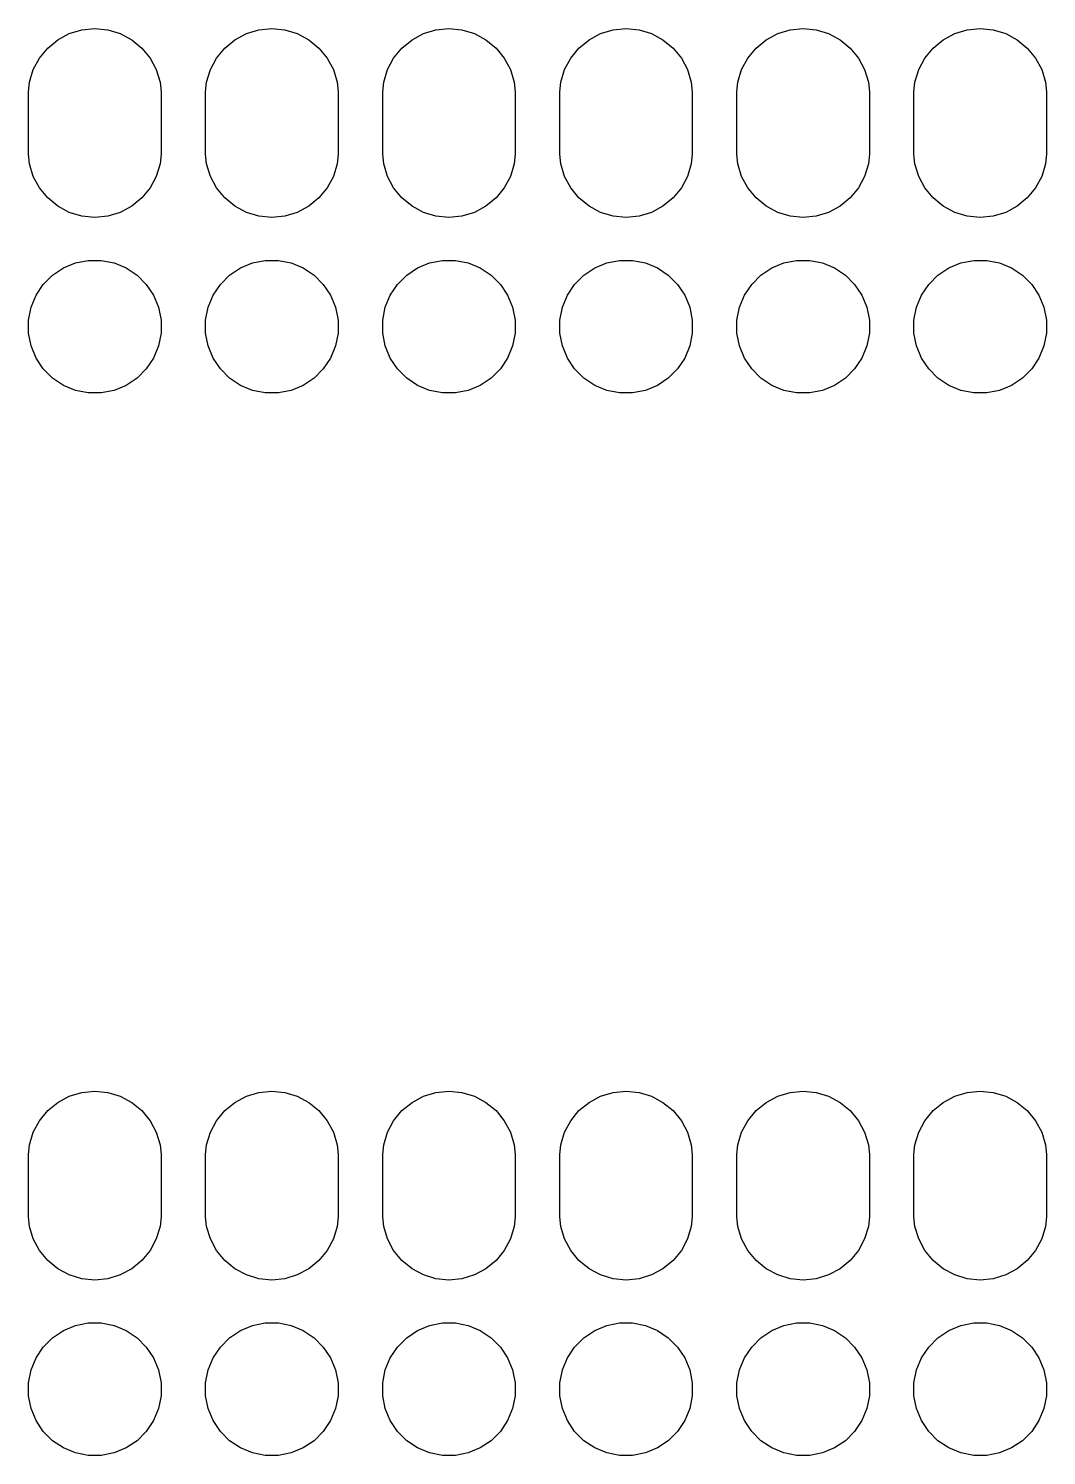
# Model space of a CAD drawing. Extents: x 102.6 to 162.9, y -89.6 to -63.8.
# Drawn here: x 117.8 to 132.4, y -89.6 to -69.13 of the extents above; entities that cross this region are included whole.
import ezdxf

# ---------------------------------------------------------------- set-up
doc = ezdxf.new("R2010")
doc.units = 0
doc.layers.add('BLACK', color=7, linetype='CONTINUOUS')

msp = doc.modelspace()

# ---------------------------------------------------------------- linework, layer by layer
at = {"layer": 'BLACK', "linetype": 'CONTINUOUS'}
for p, q in [((118.38, -69.2031), (118.559, -69.1487)), ((118.559, -69.1487), (118.745, -69.1304)), ((118.745, -69.1304), (118.931, -69.1487)), ((118.931, -69.1487), (119.11, -69.2031)), ((120.92, -69.2031), (121.099, -69.1487)), ((121.099, -69.1487), (121.285, -69.1304)), ((121.285, -69.1304), (121.471, -69.1487)), ((121.471, -69.1487), (121.65, -69.2031)), ((123.46, -69.2031), (123.639, -69.1487)), ((123.639, -69.1487), (123.825, -69.1304)), ((123.825, -69.1304), (124.011, -69.1487)), ((124.011, -69.1487), (124.19, -69.2031)), ((126, -69.2031), (126.179, -69.1487)), ((126.179, -69.1487), (126.365, -69.1304)), ((126.365, -69.1304), (126.551, -69.1487)), ((126.551, -69.1487), (126.73, -69.2031)), ((128.54, -69.2031), (128.719, -69.1487)), ((128.719, -69.1487), (128.905, -69.1304)), ((128.905, -69.1304), (129.091, -69.1487)), ((129.091, -69.1487), (129.27, -69.2031)), ((131.08, -69.2031), (131.259, -69.1487)), ((131.259, -69.1487), (131.445, -69.1304)), ((131.445, -69.1304), (131.631, -69.1487)), ((131.631, -69.1487), (131.81, -69.2031)), ((118.07, -69.41), (118.215, -69.2913)), ((118.215, -69.2913), (118.38, -69.2031)), ((119.11, -69.2031), (119.275, -69.2913)), ((119.275, -69.2913), (119.42, -69.41)), ((120.61, -69.41), (120.755, -69.2913)), ((120.755, -69.2913), (120.92, -69.2031)), ((121.65, -69.2031), (121.815, -69.2913)), ((121.815, -69.2913), (121.96, -69.41)), ((123.15, -69.41), (123.295, -69.2913)), ((123.295, -69.2913), (123.46, -69.2031)), ((124.19, -69.2031), (124.355, -69.2913)), ((124.355, -69.2913), (124.5, -69.41)), ((125.69, -69.41), (125.835, -69.2913)), ((125.835, -69.2913), (126, -69.2031)), ((126.73, -69.2031), (126.895, -69.2913)), ((126.895, -69.2913), (127.04, -69.41)), ((128.23, -69.41), (128.375, -69.2913)), ((128.375, -69.2913), (128.54, -69.2031)), ((129.27, -69.2031), (129.435, -69.2913)), ((129.435, -69.2913), (129.58, -69.41)), ((130.77, -69.41), (130.915, -69.2913)), ((130.915, -69.2913), (131.08, -69.2031)), ((131.81, -69.2031), (131.975, -69.2913)), ((131.975, -69.2913), (132.12, -69.41)), ((117.863, -69.7197), (117.951, -69.5547)), ((117.951, -69.5547), (118.07, -69.41)), ((119.42, -69.41), (119.539, -69.5547)), ((119.539, -69.5547), (119.627, -69.7197)), ((120.403, -69.7197), (120.491, -69.5547)), ((120.491, -69.5547), (120.61, -69.41)), ((121.96, -69.41), (122.079, -69.5547)), ((122.079, -69.5547), (122.167, -69.7197)), ((122.943, -69.7197), (123.031, -69.5547)), ((123.031, -69.5547), (123.15, -69.41)), ((124.5, -69.41), (124.619, -69.5547)), ((124.619, -69.5547), (124.707, -69.7197)), ((125.483, -69.7197), (125.571, -69.5547)), ((125.571, -69.5547), (125.69, -69.41)), ((127.04, -69.41), (127.159, -69.5547)), ((127.159, -69.5547), (127.247, -69.7197)), ((128.023, -69.7197), (128.111, -69.5547)), ((128.111, -69.5547), (128.23, -69.41)), ((129.58, -69.41), (129.699, -69.5547)), ((129.699, -69.5547), (129.787, -69.7197)), ((130.563, -69.7197), (130.651, -69.5547)), ((130.651, -69.5547), (130.77, -69.41)), ((132.12, -69.41), (132.239, -69.5547)), ((132.239, -69.5547), (132.327, -69.7197)), ((117.809, -69.8988), (117.863, -69.7197)), ((119.627, -69.7197), (119.681, -69.8988)), ((120.349, -69.8988), (120.403, -69.7197)), ((122.167, -69.7197), (122.221, -69.8988)), ((122.889, -69.8988), (122.943, -69.7197)), ((124.707, -69.7197), (124.761, -69.8988)), ((125.429, -69.8988), (125.483, -69.7197)), ((127.247, -69.7197), (127.301, -69.8988)), ((127.969, -69.8988), (128.023, -69.7197)), ((129.787, -69.7197), (129.841, -69.8988)), ((130.509, -69.8988), (130.563, -69.7197)), ((132.327, -69.7197), (132.381, -69.8988)), ((117.795, -70.0383), (117.809, -69.8988)), ((119.681, -69.8988), (119.695, -70.0383)), ((120.335, -70.0383), (120.349, -69.8988)), ((122.221, -69.8988), (122.235, -70.0383)), ((122.875, -70.0383), (122.889, -69.8988)), ((124.761, -69.8988), (124.775, -70.0383)), ((125.415, -70.0383), (125.429, -69.8988)), ((127.301, -69.8988), (127.315, -70.0383)), ((127.955, -70.0383), (127.969, -69.8988)), ((129.841, -69.8988), (129.855, -70.0383)), ((130.495, -70.0383), (130.509, -69.8988)), ((132.381, -69.8988), (132.395, -70.0383)), ((117.795, -70.9317), (117.795, -70.0383)), ((119.695, -70.0383), (119.695, -70.9317)), ((120.335, -70.9317), (120.335, -70.0383)), ((122.235, -70.0383), (122.235, -70.9317)), ((122.875, -70.9317), (122.875, -70.0383)), ((124.775, -70.0383), (124.775, -70.9317)), ((125.415, -70.9317), (125.415, -70.0383)), ((127.315, -70.0383), (127.315, -70.9317)), ((127.955, -70.9317), (127.955, -70.0383)), ((129.855, -70.0383), (129.855, -70.9317)), ((130.495, -70.9317), (130.495, -70.0383)), ((132.395, -70.0383), (132.395, -70.9317)), ((117.809, -71.0712), (117.795, -70.9317)), ((119.695, -70.9317), (119.681, -71.0712)), ((120.349, -71.0712), (120.335, -70.9317)), ((122.235, -70.9317), (122.221, -71.0712)), ((122.889, -71.0712), (122.875, -70.9317)), ((124.775, -70.9317), (124.761, -71.0712)), ((125.429, -71.0712), (125.415, -70.9317)), ((127.315, -70.9317), (127.301, -71.0712)), ((127.969, -71.0712), (127.955, -70.9317)), ((129.855, -70.9317), (129.841, -71.0712)), ((130.509, -71.0712), (130.495, -70.9317)), ((132.395, -70.9317), (132.381, -71.0712)), ((117.863, -71.2503), (117.809, -71.0712)), ((119.681, -71.0712), (119.627, -71.2503)), ((120.403, -71.2503), (120.349, -71.0712)), ((122.221, -71.0712), (122.167, -71.2503)), ((122.943, -71.2503), (122.889, -71.0712)), ((124.761, -71.0712), (124.707, -71.2503)), ((125.483, -71.2503), (125.429, -71.0712)), ((127.301, -71.0712), (127.247, -71.2503)), ((128.023, -71.2503), (127.969, -71.0712)), ((129.841, -71.0712), (129.787, -71.2503)), ((130.563, -71.2503), (130.509, -71.0712)), ((132.381, -71.0712), (132.327, -71.2503)), ((117.951, -71.4153), (117.863, -71.2503)), ((118.07, -71.56), (117.951, -71.4153)), ((119.539, -71.4153), (119.42, -71.56)), ((119.627, -71.2503), (119.539, -71.4153)), ((120.491, -71.4153), (120.403, -71.2503)), ((120.61, -71.56), (120.491, -71.4153)), ((122.079, -71.4153), (121.96, -71.56)), ((122.167, -71.2503), (122.079, -71.4153)), ((123.031, -71.4153), (122.943, -71.2503)), ((123.15, -71.56), (123.031, -71.4153)), ((124.619, -71.4153), (124.5, -71.56)), ((124.707, -71.2503), (124.619, -71.4153)), ((125.571, -71.4153), (125.483, -71.2503)), ((125.69, -71.56), (125.571, -71.4153)), ((127.159, -71.4153), (127.04, -71.56)), ((127.247, -71.2503), (127.159, -71.4153)), ((128.111, -71.4153), (128.023, -71.2503)), ((128.23, -71.56), (128.111, -71.4153)), ((129.699, -71.4153), (129.58, -71.56)), ((129.787, -71.2503), (129.699, -71.4153)), ((130.651, -71.4153), (130.563, -71.2503)), ((130.77, -71.56), (130.651, -71.4153)), ((132.239, -71.4153), (132.12, -71.56)), ((132.327, -71.2503), (132.239, -71.4153)), ((118.215, -71.6787), (118.07, -71.56)), ((119.42, -71.56), (119.275, -71.6787)), ((120.755, -71.6787), (120.61, -71.56)), ((121.96, -71.56), (121.815, -71.6787)), ((123.295, -71.6787), (123.15, -71.56)), ((124.5, -71.56), (124.355, -71.6787)), ((125.835, -71.6787), (125.69, -71.56)), ((127.04, -71.56), (126.895, -71.6787)), ((128.375, -71.6787), (128.23, -71.56)), ((129.58, -71.56), (129.435, -71.6787)), ((130.915, -71.6787), (130.77, -71.56)), ((132.12, -71.56), (131.975, -71.6787)), ((118.38, -71.7669), (118.215, -71.6787)), ((118.559, -71.8213), (118.38, -71.7669)), ((118.745, -71.8396), (118.559, -71.8213)), ((118.931, -71.8213), (118.745, -71.8396)), ((119.11, -71.7669), (118.931, -71.8213)), ((119.275, -71.6787), (119.11, -71.7669)), ((120.92, -71.7669), (120.755, -71.6787)), ((121.099, -71.8213), (120.92, -71.7669)), ((121.285, -71.8396), (121.099, -71.8213)), ((121.471, -71.8213), (121.285, -71.8396)), ((121.65, -71.7669), (121.471, -71.8213)), ((121.815, -71.6787), (121.65, -71.7669)), ((123.46, -71.7669), (123.295, -71.6787)), ((123.639, -71.8213), (123.46, -71.7669)), ((123.825, -71.8396), (123.639, -71.8213)), ((124.011, -71.8213), (123.825, -71.8396)), ((124.19, -71.7669), (124.011, -71.8213)), ((124.355, -71.6787), (124.19, -71.7669)), ((126, -71.7669), (125.835, -71.6787)), ((126.179, -71.8213), (126, -71.7669)), ((126.365, -71.8396), (126.179, -71.8213)), ((126.551, -71.8213), (126.365, -71.8396)), ((126.73, -71.7669), (126.551, -71.8213)), ((126.895, -71.6787), (126.73, -71.7669)), ((128.54, -71.7669), (128.375, -71.6787)), ((128.719, -71.8213), (128.54, -71.7669)), ((128.905, -71.8396), (128.719, -71.8213)), ((129.091, -71.8213), (128.905, -71.8396)), ((129.27, -71.7669), (129.091, -71.8213)), ((129.435, -71.6787), (129.27, -71.7669)), ((131.08, -71.7669), (130.915, -71.6787)), ((131.259, -71.8213), (131.08, -71.7669)), ((131.445, -71.8396), (131.259, -71.8213)), ((131.631, -71.8213), (131.445, -71.8396)), ((131.81, -71.7669), (131.631, -71.8213)), ((131.975, -71.6787), (131.81, -71.7669)), ((118.139, -72.6681), (118.295, -72.5641)), ((118.295, -72.5641), (118.468, -72.4925)), ((118.468, -72.4925), (118.651, -72.456)), ((118.651, -72.456), (118.839, -72.456)), ((118.839, -72.456), (119.022, -72.4925)), ((119.022, -72.4925), (119.195, -72.5641)), ((119.195, -72.5641), (119.351, -72.6681)), ((120.679, -72.6681), (120.835, -72.5641)), ((120.835, -72.5641), (121.008, -72.4925)), ((121.008, -72.4925), (121.191, -72.456)), ((121.191, -72.456), (121.379, -72.456)), ((121.379, -72.456), (121.562, -72.4925)), ((121.562, -72.4925), (121.735, -72.5641)), ((121.735, -72.5641), (121.891, -72.6681)), ((123.219, -72.6681), (123.375, -72.5641)), ((123.375, -72.5641), (123.548, -72.4925)), ((123.548, -72.4925), (123.731, -72.456)), ((123.731, -72.456), (123.919, -72.456)), ((123.919, -72.456), (124.102, -72.4925)), ((124.102, -72.4925), (124.275, -72.5641)), ((124.275, -72.5641), (124.431, -72.6681)), ((125.759, -72.6681), (125.915, -72.5641)), ((125.915, -72.5641), (126.088, -72.4925)), ((126.088, -72.4925), (126.271, -72.456)), ((126.271, -72.456), (126.459, -72.456)), ((126.459, -72.456), (126.642, -72.4925)), ((126.642, -72.4925), (126.815, -72.5641)), ((126.815, -72.5641), (126.971, -72.6681)), ((128.299, -72.6681), (128.455, -72.5641)), ((128.455, -72.5641), (128.628, -72.4925)), ((128.628, -72.4925), (128.811, -72.456)), ((128.811, -72.456), (128.999, -72.456)), ((128.999, -72.456), (129.182, -72.4925)), ((129.182, -72.4925), (129.355, -72.5641)), ((129.355, -72.5641), (129.511, -72.6681)), ((130.839, -72.6681), (130.995, -72.5641)), ((130.995, -72.5641), (131.168, -72.4925)), ((131.168, -72.4925), (131.351, -72.456)), ((131.351, -72.456), (131.539, -72.456)), ((131.539, -72.456), (131.722, -72.4925)), ((131.722, -72.4925), (131.895, -72.5641)), ((131.895, -72.5641), (132.051, -72.6681)), ((117.903, -72.956), (118.007, -72.8004)), ((118.007, -72.8004), (118.139, -72.6681)), ((119.351, -72.6681), (119.483, -72.8004)), ((119.483, -72.8004), (119.587, -72.956)), ((120.443, -72.956), (120.547, -72.8004)), ((120.547, -72.8004), (120.679, -72.6681)), ((121.891, -72.6681), (122.023, -72.8004)), ((122.023, -72.8004), (122.127, -72.956)), ((122.983, -72.956), (123.087, -72.8004)), ((123.087, -72.8004), (123.219, -72.6681)), ((124.431, -72.6681), (124.563, -72.8004)), ((124.563, -72.8004), (124.667, -72.956)), ((125.523, -72.956), (125.627, -72.8004)), ((125.627, -72.8004), (125.759, -72.6681)), ((126.971, -72.6681), (127.103, -72.8004)), ((127.103, -72.8004), (127.207, -72.956)), ((128.063, -72.956), (128.167, -72.8004)), ((128.167, -72.8004), (128.299, -72.6681)), ((129.511, -72.6681), (129.643, -72.8004)), ((129.643, -72.8004), (129.747, -72.956)), ((130.603, -72.956), (130.707, -72.8004)), ((130.707, -72.8004), (130.839, -72.6681)), ((132.051, -72.6681), (132.183, -72.8004)), ((132.183, -72.8004), (132.287, -72.956)), ((117.832, -73.1289), (117.903, -72.956)), ((119.587, -72.956), (119.658, -73.1289)), ((120.372, -73.1289), (120.443, -72.956)), ((122.127, -72.956), (122.198, -73.1289)), ((122.912, -73.1289), (122.983, -72.956)), ((124.667, -72.956), (124.738, -73.1289)), ((125.452, -73.1289), (125.523, -72.956)), ((127.207, -72.956), (127.278, -73.1289)), ((127.992, -73.1289), (128.063, -72.956)), ((129.747, -72.956), (129.818, -73.1289)), ((130.532, -73.1289), (130.603, -72.956)), ((132.287, -72.956), (132.358, -73.1289)), ((117.795, -73.3124), (117.832, -73.1289)), ((119.658, -73.1289), (119.695, -73.3124)), ((120.335, -73.3124), (120.372, -73.1289)), ((122.198, -73.1289), (122.235, -73.3124)), ((122.875, -73.3124), (122.912, -73.1289)), ((124.738, -73.1289), (124.775, -73.3124)), ((125.415, -73.3124), (125.452, -73.1289)), ((127.278, -73.1289), (127.315, -73.3124)), ((127.955, -73.3124), (127.992, -73.1289)), ((129.818, -73.1289), (129.855, -73.3124)), ((130.495, -73.3124), (130.532, -73.1289)), ((132.358, -73.1289), (132.395, -73.3124)), ((117.795, -73.4996), (117.795, -73.3124)), ((119.695, -73.3124), (119.695, -73.4996)), ((120.335, -73.4996), (120.335, -73.3124)), ((122.235, -73.3124), (122.235, -73.4996)), ((122.875, -73.4996), (122.875, -73.3124)), ((124.775, -73.3124), (124.775, -73.4996)), ((125.415, -73.4996), (125.415, -73.3124)), ((127.315, -73.3124), (127.315, -73.4996)), ((127.955, -73.4996), (127.955, -73.3124)), ((129.855, -73.3124), (129.855, -73.4996)), ((130.495, -73.4996), (130.495, -73.3124)), ((132.395, -73.3124), (132.395, -73.4996)), ((117.832, -73.6831), (117.795, -73.4996)), ((119.695, -73.4996), (119.658, -73.6831)), ((120.372, -73.6831), (120.335, -73.4996)), ((122.235, -73.4996), (122.198, -73.6831)), ((122.912, -73.6831), (122.875, -73.4996)), ((124.775, -73.4996), (124.738, -73.6831)), ((125.452, -73.6831), (125.415, -73.4996)), ((127.315, -73.4996), (127.278, -73.6831)), ((127.992, -73.6831), (127.955, -73.4996)), ((129.855, -73.4996), (129.818, -73.6831)), ((130.532, -73.6831), (130.495, -73.4996)), ((132.395, -73.4996), (132.358, -73.6831)), ((117.903, -73.856), (117.832, -73.6831)), ((118.007, -74.0116), (117.903, -73.856)), ((119.587, -73.856), (119.483, -74.0116)), ((119.658, -73.6831), (119.587, -73.856)), ((120.443, -73.856), (120.372, -73.6831)), ((120.547, -74.0116), (120.443, -73.856)), ((122.127, -73.856), (122.023, -74.0116)), ((122.198, -73.6831), (122.127, -73.856)), ((122.983, -73.856), (122.912, -73.6831)), ((123.087, -74.0116), (122.983, -73.856)), ((124.667, -73.856), (124.563, -74.0116)), ((124.738, -73.6831), (124.667, -73.856)), ((125.523, -73.856), (125.452, -73.6831)), ((125.627, -74.0116), (125.523, -73.856)), ((127.207, -73.856), (127.103, -74.0116)), ((127.278, -73.6831), (127.207, -73.856)), ((128.063, -73.856), (127.992, -73.6831)), ((128.167, -74.0116), (128.063, -73.856)), ((129.747, -73.856), (129.643, -74.0116)), ((129.818, -73.6831), (129.747, -73.856)), ((130.603, -73.856), (130.532, -73.6831)), ((130.707, -74.0116), (130.603, -73.856)), ((132.287, -73.856), (132.183, -74.0116)), ((132.358, -73.6831), (132.287, -73.856)), ((118.139, -74.1439), (118.007, -74.0116)), ((119.483, -74.0116), (119.351, -74.1439)), ((120.679, -74.1439), (120.547, -74.0116)), ((122.023, -74.0116), (121.891, -74.1439)), ((123.219, -74.1439), (123.087, -74.0116)), ((124.563, -74.0116), (124.431, -74.1439)), ((125.759, -74.1439), (125.627, -74.0116)), ((127.103, -74.0116), (126.971, -74.1439)), ((128.299, -74.1439), (128.167, -74.0116)), ((129.643, -74.0116), (129.511, -74.1439)), ((130.839, -74.1439), (130.707, -74.0116)), ((132.183, -74.0116), (132.051, -74.1439)), ((118.295, -74.2479), (118.139, -74.1439)), ((118.468, -74.3195), (118.295, -74.2479)), ((119.195, -74.2479), (119.022, -74.3195)), ((119.351, -74.1439), (119.195, -74.2479)), ((120.835, -74.2479), (120.679, -74.1439)), ((121.008, -74.3195), (120.835, -74.2479)), ((121.735, -74.2479), (121.562, -74.3195)), ((121.891, -74.1439), (121.735, -74.2479)), ((123.375, -74.2479), (123.219, -74.1439)), ((123.548, -74.3195), (123.375, -74.2479)), ((124.275, -74.2479), (124.102, -74.3195)), ((124.431, -74.1439), (124.275, -74.2479)), ((125.915, -74.2479), (125.759, -74.1439)), ((126.088, -74.3195), (125.915, -74.2479)), ((126.815, -74.2479), (126.642, -74.3195)), ((126.971, -74.1439), (126.815, -74.2479)), ((128.455, -74.2479), (128.299, -74.1439)), ((128.628, -74.3195), (128.455, -74.2479)), ((129.355, -74.2479), (129.182, -74.3195)), ((129.511, -74.1439), (129.355, -74.2479)), ((130.995, -74.2479), (130.839, -74.1439)), ((131.168, -74.3195), (130.995, -74.2479)), ((131.895, -74.2479), (131.722, -74.3195)), ((132.051, -74.1439), (131.895, -74.2479)), ((118.651, -74.356), (118.468, -74.3195)), ((118.839, -74.356), (118.651, -74.356)), ((119.022, -74.3195), (118.839, -74.356)), ((121.191, -74.356), (121.008, -74.3195)), ((121.379, -74.356), (121.191, -74.356)), ((121.562, -74.3195), (121.379, -74.356)), ((123.731, -74.356), (123.548, -74.3195)), ((123.919, -74.356), (123.731, -74.356)), ((124.102, -74.3195), (123.919, -74.356)), ((126.271, -74.356), (126.088, -74.3195)), ((126.459, -74.356), (126.271, -74.356)), ((126.642, -74.3195), (126.459, -74.356)), ((128.811, -74.356), (128.628, -74.3195)), ((128.999, -74.356), (128.811, -74.356)), ((129.182, -74.3195), (128.999, -74.356)), ((131.351, -74.356), (131.168, -74.3195)), ((131.539, -74.356), (131.351, -74.356)), ((131.722, -74.3195), (131.539, -74.356)), ((118.215, -84.5313), (118.38, -84.4431)), ((118.38, -84.4431), (118.559, -84.3887)), ((118.559, -84.3887), (118.745, -84.3704)), ((118.745, -84.3704), (118.931, -84.3887)), ((118.931, -84.3887), (119.11, -84.4431)), ((119.11, -84.4431), (119.275, -84.5313)), ((120.755, -84.5313), (120.92, -84.4431)), ((120.92, -84.4431), (121.099, -84.3887)), ((121.099, -84.3887), (121.285, -84.3704)), ((121.285, -84.3704), (121.471, -84.3887)), ((121.471, -84.3887), (121.65, -84.4431)), ((121.65, -84.4431), (121.815, -84.5313)), ((123.295, -84.5313), (123.46, -84.4431)), ((123.46, -84.4431), (123.639, -84.3887)), ((123.639, -84.3887), (123.825, -84.3704)), ((123.825, -84.3704), (124.011, -84.3887)), ((124.011, -84.3887), (124.19, -84.4431)), ((124.19, -84.4431), (124.355, -84.5313)), ((125.835, -84.5313), (126, -84.4431)), ((126, -84.4431), (126.179, -84.3887)), ((126.179, -84.3887), (126.365, -84.3704)), ((126.365, -84.3704), (126.551, -84.3887)), ((126.551, -84.3887), (126.73, -84.4431)), ((126.73, -84.4431), (126.895, -84.5313)), ((128.375, -84.5313), (128.54, -84.4431)), ((128.54, -84.4431), (128.719, -84.3887)), ((128.719, -84.3887), (128.905, -84.3704)), ((128.905, -84.3704), (129.091, -84.3887)), ((129.091, -84.3887), (129.27, -84.4431)), ((129.27, -84.4431), (129.435, -84.5313)), ((130.915, -84.5313), (131.08, -84.4431)), ((131.08, -84.4431), (131.259, -84.3887)), ((131.259, -84.3887), (131.445, -84.3704)), ((131.445, -84.3704), (131.631, -84.3887)), ((131.631, -84.3887), (131.81, -84.4431)), ((131.81, -84.4431), (131.975, -84.5313)), ((117.951, -84.7947), (118.07, -84.65)), ((118.07, -84.65), (118.215, -84.5313)), ((119.275, -84.5313), (119.42, -84.65)), ((119.42, -84.65), (119.539, -84.7947)), ((120.491, -84.7947), (120.61, -84.65)), ((120.61, -84.65), (120.755, -84.5313)), ((121.815, -84.5313), (121.96, -84.65)), ((121.96, -84.65), (122.079, -84.7947)), ((123.031, -84.7947), (123.15, -84.65)), ((123.15, -84.65), (123.295, -84.5313)), ((124.355, -84.5313), (124.5, -84.65)), ((124.5, -84.65), (124.619, -84.7947)), ((125.571, -84.7947), (125.69, -84.65)), ((125.69, -84.65), (125.835, -84.5313)), ((126.895, -84.5313), (127.04, -84.65)), ((127.04, -84.65), (127.159, -84.7947)), ((128.111, -84.7947), (128.23, -84.65)), ((128.23, -84.65), (128.375, -84.5313)), ((129.435, -84.5313), (129.58, -84.65)), ((129.58, -84.65), (129.699, -84.7947)), ((130.651, -84.7947), (130.77, -84.65)), ((130.77, -84.65), (130.915, -84.5313)), ((131.975, -84.5313), (132.12, -84.65)), ((132.12, -84.65), (132.239, -84.7947)), ((117.863, -84.9597), (117.951, -84.7947)), ((119.539, -84.7947), (119.627, -84.9597)), ((120.403, -84.9597), (120.491, -84.7947)), ((122.079, -84.7947), (122.167, -84.9597)), ((122.943, -84.9597), (123.031, -84.7947)), ((124.619, -84.7947), (124.707, -84.9597)), ((125.483, -84.9597), (125.571, -84.7947)), ((127.159, -84.7947), (127.247, -84.9597)), ((128.023, -84.9597), (128.111, -84.7947)), ((129.699, -84.7947), (129.787, -84.9597)), ((130.563, -84.9597), (130.651, -84.7947)), ((132.239, -84.7947), (132.327, -84.9597)), ((117.809, -85.1388), (117.863, -84.9597)), ((119.627, -84.9597), (119.681, -85.1388)), ((120.349, -85.1388), (120.403, -84.9597)), ((122.167, -84.9597), (122.221, -85.1388)), ((122.889, -85.1388), (122.943, -84.9597)), ((124.707, -84.9597), (124.761, -85.1388)), ((125.429, -85.1388), (125.483, -84.9597)), ((127.247, -84.9597), (127.301, -85.1388)), ((127.969, -85.1388), (128.023, -84.9597)), ((129.787, -84.9597), (129.841, -85.1388)), ((130.509, -85.1388), (130.563, -84.9597)), ((132.327, -84.9597), (132.381, -85.1388)), ((117.795, -85.2783), (117.809, -85.1388)), ((117.795, -86.1717), (117.795, -85.2783)), ((119.681, -85.1388), (119.695, -85.2783)), ((119.695, -85.2783), (119.695, -86.1717)), ((120.335, -85.2783), (120.349, -85.1388)), ((120.335, -86.1717), (120.335, -85.2783)), ((122.221, -85.1388), (122.235, -85.2783)), ((122.235, -85.2783), (122.235, -86.1717)), ((122.875, -85.2783), (122.889, -85.1388)), ((122.875, -86.1717), (122.875, -85.2783)), ((124.761, -85.1388), (124.775, -85.2783)), ((124.775, -85.2783), (124.775, -86.1717)), ((125.415, -85.2783), (125.429, -85.1388)), ((125.415, -86.1717), (125.415, -85.2783)), ((127.301, -85.1388), (127.315, -85.2783)), ((127.315, -85.2783), (127.315, -86.1717)), ((127.955, -85.2783), (127.969, -85.1388)), ((127.955, -86.1717), (127.955, -85.2783)), ((129.841, -85.1388), (129.855, -85.2783)), ((129.855, -85.2783), (129.855, -86.1717)), ((130.495, -85.2783), (130.509, -85.1388)), ((130.495, -86.1717), (130.495, -85.2783)), ((132.381, -85.1388), (132.395, -85.2783)), ((132.395, -85.2783), (132.395, -86.1717)), ((117.809, -86.3112), (117.795, -86.1717)), ((117.863, -86.4903), (117.809, -86.3112)), ((119.681, -86.3112), (119.627, -86.4903)), ((119.695, -86.1717), (119.681, -86.3112)), ((120.349, -86.3112), (120.335, -86.1717)), ((120.403, -86.4903), (120.349, -86.3112)), ((122.221, -86.3112), (122.167, -86.4903)), ((122.235, -86.1717), (122.221, -86.3112)), ((122.889, -86.3112), (122.875, -86.1717)), ((122.943, -86.4903), (122.889, -86.3112)), ((124.761, -86.3112), (124.707, -86.4903)), ((124.775, -86.1717), (124.761, -86.3112)), ((125.429, -86.3112), (125.415, -86.1717)), ((125.483, -86.4903), (125.429, -86.3112)), ((127.301, -86.3112), (127.247, -86.4903)), ((127.315, -86.1717), (127.301, -86.3112)), ((127.969, -86.3112), (127.955, -86.1717)), ((128.023, -86.4903), (127.969, -86.3112)), ((129.841, -86.3112), (129.787, -86.4903)), ((129.855, -86.1717), (129.841, -86.3112)), ((130.509, -86.3112), (130.495, -86.1717)), ((130.563, -86.4903), (130.509, -86.3112)), ((132.381, -86.3112), (132.327, -86.4903)), ((132.395, -86.1717), (132.381, -86.3112)), ((117.951, -86.6553), (117.863, -86.4903)), ((119.627, -86.4903), (119.539, -86.6553)), ((120.491, -86.6553), (120.403, -86.4903)), ((122.167, -86.4903), (122.079, -86.6553)), ((123.031, -86.6553), (122.943, -86.4903)), ((124.707, -86.4903), (124.619, -86.6553)), ((125.571, -86.6553), (125.483, -86.4903)), ((127.247, -86.4903), (127.159, -86.6553)), ((128.111, -86.6553), (128.023, -86.4903)), ((129.787, -86.4903), (129.699, -86.6553)), ((130.651, -86.6553), (130.563, -86.4903)), ((132.327, -86.4903), (132.239, -86.6553)), ((118.07, -86.8), (117.951, -86.6553)), ((119.539, -86.6553), (119.42, -86.8)), ((120.61, -86.8), (120.491, -86.6553)), ((122.079, -86.6553), (121.96, -86.8)), ((123.15, -86.8), (123.031, -86.6553)), ((124.619, -86.6553), (124.5, -86.8)), ((125.69, -86.8), (125.571, -86.6553)), ((127.159, -86.6553), (127.04, -86.8)), ((128.23, -86.8), (128.111, -86.6553)), ((129.699, -86.6553), (129.58, -86.8)), ((130.77, -86.8), (130.651, -86.6553)), ((132.239, -86.6553), (132.12, -86.8)), ((118.215, -86.9187), (118.07, -86.8)), ((118.38, -87.0069), (118.215, -86.9187)), ((119.275, -86.9187), (119.11, -87.0069)), ((119.42, -86.8), (119.275, -86.9187)), ((120.755, -86.9187), (120.61, -86.8)), ((120.92, -87.0069), (120.755, -86.9187)), ((121.815, -86.9187), (121.65, -87.0069)), ((121.96, -86.8), (121.815, -86.9187)), ((123.295, -86.9187), (123.15, -86.8)), ((123.46, -87.0069), (123.295, -86.9187)), ((124.355, -86.9187), (124.19, -87.0069)), ((124.5, -86.8), (124.355, -86.9187)), ((125.835, -86.9187), (125.69, -86.8)), ((126, -87.0069), (125.835, -86.9187)), ((126.895, -86.9187), (126.73, -87.0069)), ((127.04, -86.8), (126.895, -86.9187)), ((128.375, -86.9187), (128.23, -86.8)), ((128.54, -87.0069), (128.375, -86.9187)), ((129.435, -86.9187), (129.27, -87.0069)), ((129.58, -86.8), (129.435, -86.9187)), ((130.915, -86.9187), (130.77, -86.8)), ((131.08, -87.0069), (130.915, -86.9187)), ((131.975, -86.9187), (131.81, -87.0069)), ((132.12, -86.8), (131.975, -86.9187)), ((118.559, -87.0613), (118.38, -87.0069)), ((118.745, -87.0796), (118.559, -87.0613)), ((118.931, -87.0613), (118.745, -87.0796)), ((119.11, -87.0069), (118.931, -87.0613)), ((121.099, -87.0613), (120.92, -87.0069)), ((121.285, -87.0796), (121.099, -87.0613)), ((121.471, -87.0613), (121.285, -87.0796)), ((121.65, -87.0069), (121.471, -87.0613)), ((123.639, -87.0613), (123.46, -87.0069)), ((123.825, -87.0796), (123.639, -87.0613)), ((124.011, -87.0613), (123.825, -87.0796)), ((124.19, -87.0069), (124.011, -87.0613)), ((126.179, -87.0613), (126, -87.0069)), ((126.365, -87.0796), (126.179, -87.0613)), ((126.551, -87.0613), (126.365, -87.0796)), ((126.73, -87.0069), (126.551, -87.0613)), ((128.719, -87.0613), (128.54, -87.0069)), ((128.905, -87.0796), (128.719, -87.0613)), ((129.091, -87.0613), (128.905, -87.0796)), ((129.27, -87.0069), (129.091, -87.0613)), ((131.259, -87.0613), (131.08, -87.0069)), ((131.445, -87.0796), (131.259, -87.0613)), ((131.631, -87.0613), (131.445, -87.0796)), ((131.81, -87.0069), (131.631, -87.0613)), ((118.295, -87.8041), (118.468, -87.7325)), ((118.468, -87.7325), (118.651, -87.696)), ((118.651, -87.696), (118.839, -87.696)), ((118.839, -87.696), (119.022, -87.7325)), ((119.022, -87.7325), (119.195, -87.8041)), ((120.835, -87.8041), (121.008, -87.7325)), ((121.008, -87.7325), (121.191, -87.696)), ((121.191, -87.696), (121.379, -87.696)), ((121.379, -87.696), (121.562, -87.7325)), ((121.562, -87.7325), (121.735, -87.8041)), ((123.375, -87.8041), (123.548, -87.7325)), ((123.548, -87.7325), (123.731, -87.696)), ((123.731, -87.696), (123.919, -87.696)), ((123.919, -87.696), (124.102, -87.7325)), ((124.102, -87.7325), (124.275, -87.8041)), ((125.915, -87.8041), (126.088, -87.7325)), ((126.088, -87.7325), (126.271, -87.696)), ((126.271, -87.696), (126.459, -87.696)), ((126.459, -87.696), (126.642, -87.7325)), ((126.642, -87.7325), (126.815, -87.8041)), ((128.455, -87.8041), (128.628, -87.7325)), ((128.628, -87.7325), (128.811, -87.696)), ((128.811, -87.696), (128.999, -87.696)), ((128.999, -87.696), (129.182, -87.7325)), ((129.182, -87.7325), (129.355, -87.8041)), ((130.995, -87.8041), (131.168, -87.7325)), ((131.168, -87.7325), (131.351, -87.696)), ((131.351, -87.696), (131.539, -87.696)), ((131.539, -87.696), (131.722, -87.7325)), ((131.722, -87.7325), (131.895, -87.8041)), ((118.007, -88.0404), (118.139, -87.9081)), ((118.139, -87.9081), (118.295, -87.8041)), ((119.195, -87.8041), (119.351, -87.9081)), ((119.351, -87.9081), (119.483, -88.0404)), ((120.547, -88.0404), (120.679, -87.9081)), ((120.679, -87.9081), (120.835, -87.8041)), ((121.735, -87.8041), (121.891, -87.9081)), ((121.891, -87.9081), (122.023, -88.0404)), ((123.087, -88.0404), (123.219, -87.9081)), ((123.219, -87.9081), (123.375, -87.8041)), ((124.275, -87.8041), (124.431, -87.9081)), ((124.431, -87.9081), (124.563, -88.0404)), ((125.627, -88.0404), (125.759, -87.9081)), ((125.759, -87.9081), (125.915, -87.8041)), ((126.815, -87.8041), (126.971, -87.9081)), ((126.971, -87.9081), (127.103, -88.0404)), ((128.167, -88.0404), (128.299, -87.9081)), ((128.299, -87.9081), (128.455, -87.8041)), ((129.355, -87.8041), (129.511, -87.9081)), ((129.511, -87.9081), (129.643, -88.0404)), ((130.707, -88.0404), (130.839, -87.9081)), ((130.839, -87.9081), (130.995, -87.8041)), ((131.895, -87.8041), (132.051, -87.9081)), ((132.051, -87.9081), (132.183, -88.0404)), ((117.832, -88.3689), (117.903, -88.196)), ((117.903, -88.196), (118.007, -88.0404)), ((119.483, -88.0404), (119.587, -88.196)), ((119.587, -88.196), (119.658, -88.3689)), ((120.372, -88.3689), (120.443, -88.196)), ((120.443, -88.196), (120.547, -88.0404)), ((122.023, -88.0404), (122.127, -88.196)), ((122.127, -88.196), (122.198, -88.3689)), ((122.912, -88.3689), (122.983, -88.196)), ((122.983, -88.196), (123.087, -88.0404)), ((124.563, -88.0404), (124.667, -88.196)), ((124.667, -88.196), (124.738, -88.3689)), ((125.452, -88.3689), (125.523, -88.196)), ((125.523, -88.196), (125.627, -88.0404)), ((127.103, -88.0404), (127.207, -88.196)), ((127.207, -88.196), (127.278, -88.3689)), ((127.992, -88.3689), (128.063, -88.196)), ((128.063, -88.196), (128.167, -88.0404)), ((129.643, -88.0404), (129.747, -88.196)), ((129.747, -88.196), (129.818, -88.3689)), ((130.532, -88.3689), (130.603, -88.196)), ((130.603, -88.196), (130.707, -88.0404)), ((132.183, -88.0404), (132.287, -88.196)), ((132.287, -88.196), (132.358, -88.3689)), ((117.795, -88.5524), (117.832, -88.3689)), ((119.658, -88.3689), (119.695, -88.5524)), ((120.335, -88.5524), (120.372, -88.3689)), ((122.198, -88.3689), (122.235, -88.5524)), ((122.875, -88.5524), (122.912, -88.3689)), ((124.738, -88.3689), (124.775, -88.5524)), ((125.415, -88.5524), (125.452, -88.3689)), ((127.278, -88.3689), (127.315, -88.5524)), ((127.955, -88.5524), (127.992, -88.3689)), ((129.818, -88.3689), (129.855, -88.5524)), ((130.495, -88.5524), (130.532, -88.3689)), ((132.358, -88.3689), (132.395, -88.5524)), ((117.795, -88.7396), (117.795, -88.5524)), ((119.695, -88.5524), (119.695, -88.7396)), ((120.335, -88.7396), (120.335, -88.5524)), ((122.235, -88.5524), (122.235, -88.7396)), ((122.875, -88.7396), (122.875, -88.5524)), ((124.775, -88.5524), (124.775, -88.7396)), ((125.415, -88.7396), (125.415, -88.5524)), ((127.315, -88.5524), (127.315, -88.7396)), ((127.955, -88.7396), (127.955, -88.5524)), ((129.855, -88.5524), (129.855, -88.7396)), ((130.495, -88.7396), (130.495, -88.5524)), ((132.395, -88.5524), (132.395, -88.7396)), ((117.832, -88.9231), (117.795, -88.7396)), ((119.695, -88.7396), (119.658, -88.9231)), ((120.372, -88.9231), (120.335, -88.7396)), ((122.235, -88.7396), (122.198, -88.9231)), ((122.912, -88.9231), (122.875, -88.7396)), ((124.775, -88.7396), (124.738, -88.9231)), ((125.452, -88.9231), (125.415, -88.7396)), ((127.315, -88.7396), (127.278, -88.9231)), ((127.992, -88.9231), (127.955, -88.7396)), ((129.855, -88.7396), (129.818, -88.9231)), ((130.532, -88.9231), (130.495, -88.7396)), ((132.395, -88.7396), (132.358, -88.9231)), ((117.903, -89.096), (117.832, -88.9231)), ((119.658, -88.9231), (119.587, -89.096)), ((120.443, -89.096), (120.372, -88.9231)), ((122.198, -88.9231), (122.127, -89.096)), ((122.983, -89.096), (122.912, -88.9231)), ((124.738, -88.9231), (124.667, -89.096)), ((125.523, -89.096), (125.452, -88.9231)), ((127.278, -88.9231), (127.207, -89.096)), ((128.063, -89.096), (127.992, -88.9231)), ((129.818, -88.9231), (129.747, -89.096)), ((130.603, -89.096), (130.532, -88.9231)), ((132.358, -88.9231), (132.287, -89.096)), ((118.007, -89.2516), (117.903, -89.096)), ((119.587, -89.096), (119.483, -89.2516)), ((120.547, -89.2516), (120.443, -89.096)), ((122.127, -89.096), (122.023, -89.2516)), ((123.087, -89.2516), (122.983, -89.096)), ((124.667, -89.096), (124.563, -89.2516)), ((125.627, -89.2516), (125.523, -89.096)), ((127.207, -89.096), (127.103, -89.2516)), ((128.167, -89.2516), (128.063, -89.096)), ((129.747, -89.096), (129.643, -89.2516)), ((130.707, -89.2516), (130.603, -89.096)), ((132.287, -89.096), (132.183, -89.2516)), ((118.139, -89.3839), (118.007, -89.2516)), ((118.295, -89.4879), (118.139, -89.3839)), ((119.351, -89.3839), (119.195, -89.4879)), ((119.483, -89.2516), (119.351, -89.3839)), ((120.679, -89.3839), (120.547, -89.2516)), ((120.835, -89.4879), (120.679, -89.3839)), ((121.891, -89.3839), (121.735, -89.4879)), ((122.023, -89.2516), (121.891, -89.3839)), ((123.219, -89.3839), (123.087, -89.2516)), ((123.375, -89.4879), (123.219, -89.3839)), ((124.431, -89.3839), (124.275, -89.4879)), ((124.563, -89.2516), (124.431, -89.3839)), ((125.759, -89.3839), (125.627, -89.2516)), ((125.915, -89.4879), (125.759, -89.3839)), ((126.971, -89.3839), (126.815, -89.4879)), ((127.103, -89.2516), (126.971, -89.3839)), ((128.299, -89.3839), (128.167, -89.2516)), ((128.455, -89.4879), (128.299, -89.3839)), ((129.511, -89.3839), (129.355, -89.4879)), ((129.643, -89.2516), (129.511, -89.3839)), ((130.839, -89.3839), (130.707, -89.2516)), ((130.995, -89.4879), (130.839, -89.3839)), ((132.051, -89.3839), (131.895, -89.4879)), ((132.183, -89.2516), (132.051, -89.3839)), ((118.468, -89.5595), (118.295, -89.4879)), ((118.651, -89.596), (118.468, -89.5595)), ((118.839, -89.596), (118.651, -89.596)), ((119.022, -89.5595), (118.839, -89.596)), ((119.195, -89.4879), (119.022, -89.5595)), ((121.008, -89.5595), (120.835, -89.4879)), ((121.191, -89.596), (121.008, -89.5595)), ((121.379, -89.596), (121.191, -89.596)), ((121.562, -89.5595), (121.379, -89.596)), ((121.735, -89.4879), (121.562, -89.5595)), ((123.548, -89.5595), (123.375, -89.4879)), ((123.731, -89.596), (123.548, -89.5595)), ((123.919, -89.596), (123.731, -89.596)), ((124.102, -89.5595), (123.919, -89.596)), ((124.275, -89.4879), (124.102, -89.5595)), ((126.088, -89.5595), (125.915, -89.4879)), ((126.271, -89.596), (126.088, -89.5595)), ((126.459, -89.596), (126.271, -89.596)), ((126.642, -89.5595), (126.459, -89.596)), ((126.815, -89.4879), (126.642, -89.5595)), ((128.628, -89.5595), (128.455, -89.4879)), ((128.811, -89.596), (128.628, -89.5595)), ((128.999, -89.596), (128.811, -89.596)), ((129.182, -89.5595), (128.999, -89.596)), ((129.355, -89.4879), (129.182, -89.5595)), ((131.168, -89.5595), (130.995, -89.4879)), ((131.351, -89.596), (131.168, -89.5595)), ((131.539, -89.596), (131.351, -89.596)), ((131.722, -89.5595), (131.539, -89.596)), ((131.895, -89.4879), (131.722, -89.5595))]:
    msp.add_line(p, q, dxfattribs=at)

doc.saveas('drawing.dxf')
